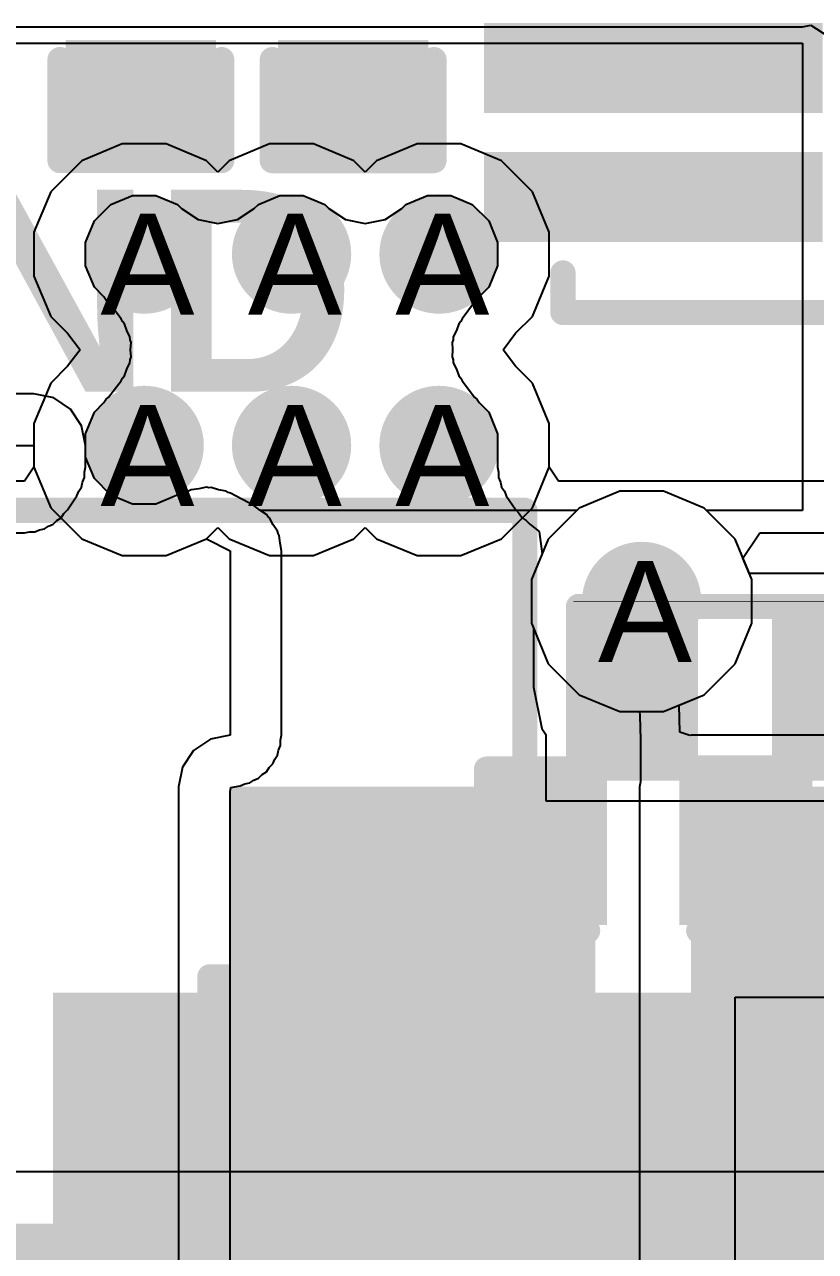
# Model space of a CAD drawing. Header units: inches. Extents: x 0 to 208, y 0 to 213.
# Drawn here: x 0.6915 to 0.8481, y 3.3735 to 3.6165 of the extents above; entities that cross this region are included whole.
import ezdxf

# ---------------------------------------------------------------- set-up
doc = ezdxf.new("R2010")
doc.units = ezdxf.units.IN
doc.header["$MEASUREMENT"] = 0
for name, color, linetype in [('Bottom Layer', 5, 'Continuous'), ('Bottom Overlay', 54, 'Continuous'), ('Bottom Paste', 16, 'Continuous'), ('Bottom Solder', 6, 'Continuous'), ('Drill Drawing', 1, 'Continuous'), ('L2_GND1', 16, 'Continuous'), ('L3_SIG1', 76, 'Continuous'), ('L4_PWR', 90, 'Continuous'), ('L5_GND2', 156, 'Continuous'), ('L6_SIG2', 130, 'Continuous'), ('L7_GND3', 216, 'Continuous'), ('Top Layer', 1, 'Continuous'), ('Top Overlay', 2, 'Continuous'), ('Top Paste', 8, 'Continuous'), ('Top Solder', 216, 'Continuous'), ('Via Holes', 16, 'Continuous')]:
    doc.layers.add(name, color=color, linetype=linetype)
doc.styles.add('Arial', font='', dxfattribs={"height": 0.2})
doc.styles.add('Arial_Bold', font='', dxfattribs={"height": 0.2})
doc.styles.get('Arial').set_extended_font_data('Arial')
doc.styles.get('Arial_Bold').set_extended_font_data('Arial', bold=True)

# ---------------------------------------------------------------- blocks, each defined once
blk = doc.blocks.new('RVT1H101M0607_16')
at = {"layer": 'Top Layer'}
blk.add_hatch(color=1, dxfattribs=at).paths.add_polyline_path([(0.04134, 0.0315), (0.17913, 0.0315), (0.17913, -0.0315), (0.04134, -0.0315)])
at = {"layer": 'Top Paste'}
blk.add_hatch(color=8, dxfattribs=at).paths.add_polyline_path([(0.04134, 0.0315), (0.17913, 0.0315), (0.17913, -0.0315), (0.04134, -0.0315)])
at = {"layer": 'Top Solder'}
blk.add_hatch(color=216, dxfattribs=at).paths.add_polyline_path([(0.03734, 0.0355), (0.18313, 0.0355), (0.18313, -0.0355), (0.03734, -0.0355)])
at = {"layer": 'Top Overlay'}
for points in [[(-0.07224, 0.131, 0.005, 0.005, 0), (0.13076, 0.131, 0.005, 0.005, 0)], [(0.13076, 0.046, 0.005, 0.005, 0), (0.13076, 0.131, 0.005, 0.005, 0)]]:
    blk.add_lwpolyline(points, format="xyseb", dxfattribs=at)
for points in [[(0.12951, 0.131, 0.0025, 0.0025, 1), (0.13201, 0.131, 0.0025, 0.0025, 1)], [(0.12951, 0.131, 0.0025, 0.0025, 1), (0.13201, 0.131, 0.0025, 0.0025, 1)], [(0.12951, 0.046, 0.0025, 0.0025, 1), (0.13201, 0.046, 0.0025, 0.0025, 1)]]:
    blk.add_lwpolyline(points, format="xyseb", close=True, dxfattribs=at)
blk = doc.blocks.new('R___0402_142')
at = {"layer": 'Top Layer'}
for points in [[(-0.0275, -0.0125), (-0.0275, 0.0125), (-0.0095, 0.0125), (-0.0095, -0.0125)], [(0.0095, -0.0125), (0.0095, 0.0125), (0.0275, 0.0125), (0.0275, -0.0125)]]:
    blk.add_hatch(color=1, dxfattribs=at).paths.add_polyline_path(points)
at = {"layer": 'Top Paste'}
for points in [[(-0.0275, -0.0125), (-0.0275, 0.0125), (-0.0095, 0.0125), (-0.0095, -0.0125)], [(0.0095, -0.0125), (0.0095, 0.0125), (0.0275, 0.0125), (0.0275, -0.0125)]]:
    blk.add_hatch(color=8, dxfattribs=at).paths.add_polyline_path(points)
at = {"layer": 'Top Solder'}
for points in [[(-0.02967, -0.01467), (-0.02967, 0.01467), (-0.00733, 0.01467), (-0.00733, -0.01467)], [(0.00733, -0.01467), (0.00733, 0.01467), (0.02967, 0.01467), (0.02967, -0.01467)]]:
    blk.add_hatch(color=216, dxfattribs=at).paths.add_polyline_path(points)
at = {"layer": 'Top Overlay'}
for points in [[(0.031, 0.016, 0.005, 0.005, 0), (-0.031, 0.016, 0.005, 0.005, 0)], [(-0.031, 0.016, 0.005, 0.005, 0), (-0.031, -0.016, 0.005, 0.005, 0)], [(0.031, 0.016, 0.005, 0.005, 0), (0.031, -0.016, 0.005, 0.005, 0)], [(0.031, -0.016, 0.005, 0.005, 0), (-0.031, -0.016, 0.005, 0.005, 0)], [(0.032, -0.017, 0.000127, 0.000127, 0), (-0.032, -0.017, 0.000127, 0.000127, 0)]]:
    blk.add_lwpolyline(points, format="xyseb", dxfattribs=at)
for points in [[(-0.03225, 0.016, 0.0025, 0.0025, 1), (-0.02975, 0.016, 0.0025, 0.0025, 1)], [(-0.03225, 0.016, 0.0025, 0.0025, 1), (-0.02975, 0.016, 0.0025, 0.0025, 1)], [(0.02975, 0.016, 0.0025, 0.0025, 1), (0.03225, 0.016, 0.0025, 0.0025, 1)], [(0.02975, 0.016, 0.0025, 0.0025, 1), (0.03225, 0.016, 0.0025, 0.0025, 1)], [(-0.03225, -0.016, 0.0025, 0.0025, 1), (-0.02975, -0.016, 0.0025, 0.0025, 1)], [(-0.03225, -0.016, 0.0025, 0.0025, 1), (-0.02975, -0.016, 0.0025, 0.0025, 1)], [(0.02975, -0.016, 0.0025, 0.0025, 1), (0.03225, -0.016, 0.0025, 0.0025, 1)], [(0.02975, -0.016, 0.0025, 0.0025, 1), (0.03225, -0.016, 0.0025, 0.0025, 1)], [(-0.03203, -0.017, 0.0000635, 0.0000635, 1), (-0.03197, -0.017, 0.0000635, 0.0000635, 1)], [(0.03197, -0.017, 0.0000635, 0.0000635, 1), (0.03203, -0.017, 0.0000635, 0.0000635, 1)]]:
    blk.add_lwpolyline(points, format="xyseb", close=True, dxfattribs=at)
blk = doc.blocks.new('17_FC2QFN__3_5_3_75__B_181')
at = {"layer": 'Bottom Layer'}
for points in [[(0.08265, 0.05635), (0.02359, 0.05635), (0.02359, 0.06619), (0.08265, 0.06619)], [(0.08265, 0.03076), (0.02359, 0.03076), (0.02359, 0.0406), (0.08265, 0.0406)]]:
    blk.add_hatch(color=5, dxfattribs=at).paths.add_polyline_path(points)
at = {"layer": 'Bottom Paste'}
for points in [[(0.08265, 0.05635), (0.02359, 0.05635), (0.02359, 0.06619), (0.08265, 0.06619)], [(0.08265, 0.03076), (0.02359, 0.03076), (0.02359, 0.0406), (0.08265, 0.0406)]]:
    blk.add_hatch(color=16, dxfattribs=at).paths.add_polyline_path(points)
at = {"layer": 'Bottom Solder'}
for points in [[(0.08665, 0.05235), (0.01959, 0.05235), (0.01959, 0.07019), (0.08665, 0.07019)], [(0.08665, 0.02676), (0.01959, 0.02676), (0.01959, 0.0446), (0.08665, 0.0446)]]:
    blk.add_hatch(color=6, dxfattribs=at).paths.add_polyline_path(points)
at = {"layer": 'Bottom Overlay'}
for points in [[(0.071, 0.08412, 0.005, 0.005, 0), (0.01699, 0.08412, 0.005, 0.005, 0)], [(0.071, 0.08412, 0.005, 0.005, 0), (0.071, 0.07629, 0.005, 0.005, 0)]]:
    blk.add_lwpolyline(points, format="xyseb", dxfattribs=at)
for points in [[(0.06975, 0.08412, 0.0025, 0.0025, 1), (0.07225, 0.08412, 0.0025, 0.0025, 1)], [(0.06975, 0.08412, 0.0025, 0.0025, 1), (0.07225, 0.08412, 0.0025, 0.0025, 1)], [(0.06975, 0.07629, 0.0025, 0.0025, 1), (0.07225, 0.07629, 0.0025, 0.0025, 1)]]:
    blk.add_lwpolyline(points, format="xyseb", close=True, dxfattribs=at)
blk = doc.blocks.new('____0402_B_231')
at = {"layer": 'Bottom Layer'}
for points in [[(-0.0095, 0.0125), (-0.0095, -0.0125), (-0.0275, -0.0125), (-0.0275, 0.0125)], [(0.0275, 0.0125), (0.0275, -0.0125), (0.0095, -0.0125), (0.0095, 0.0125)]]:
    blk.add_hatch(color=5, dxfattribs=at).paths.add_polyline_path(points)
at = {"layer": 'Bottom Paste'}
for points in [[(-0.0095, 0.0125), (-0.0095, -0.0125), (-0.0275, -0.0125), (-0.0275, 0.0125)], [(0.0275, 0.0125), (0.0275, -0.0125), (0.0095, -0.0125), (0.0095, 0.0125)]]:
    blk.add_hatch(color=16, dxfattribs=at).paths.add_polyline_path(points)
at = {"layer": 'Bottom Solder'}
for points in [[(-0.00714, 0.01486), (-0.00714, -0.01486), (-0.02986, -0.01486), (-0.02986, 0.01486)], [(0.02986, 0.01486), (0.02986, -0.01486), (0.00714, -0.01486), (0.00714, 0.01486)]]:
    blk.add_hatch(color=6, dxfattribs=at).paths.add_polyline_path(points)
at = {"layer": 'Bottom Overlay'}
for points in [[(-0.011, 0.016, 0.005, 0.005, 0), (-0.031, 0.016, 0.005, 0.005, 0)], [(-0.031, 0.016, 0.005, 0.005, 0), (-0.031, -0.016, 0.005, 0.005, 0)], [(0.031, 0.016, 0.005, 0.005, 0), (0.011, 0.016, 0.005, 0.005, 0)], [(0.031, 0.016, 0.005, 0.005, 0), (0.031, -0.016, 0.005, 0.005, 0)], [(-0.011, -0.016, 0.005, 0.005, 0), (-0.031, -0.016, 0.005, 0.005, 0)], [(0.031, -0.016, 0.005, 0.005, 0), (0.011, -0.016, 0.005, 0.005, 0)]]:
    blk.add_lwpolyline(points, format="xyseb", dxfattribs=at)
for points in [[(-0.03225, 0.016, 0.0025, 0.0025, 1), (-0.02975, 0.016, 0.0025, 0.0025, 1)], [(-0.03225, 0.016, 0.0025, 0.0025, 1), (-0.02975, 0.016, 0.0025, 0.0025, 1)], [(-0.01225, 0.016, 0.0025, 0.0025, 1), (-0.00975, 0.016, 0.0025, 0.0025, 1)], [(0.00975, 0.016, 0.0025, 0.0025, 1), (0.01225, 0.016, 0.0025, 0.0025, 1)], [(0.02975, 0.016, 0.0025, 0.0025, 1), (0.03225, 0.016, 0.0025, 0.0025, 1)], [(0.02975, 0.016, 0.0025, 0.0025, 1), (0.03225, 0.016, 0.0025, 0.0025, 1)], [(-0.03225, -0.016, 0.0025, 0.0025, 1), (-0.02975, -0.016, 0.0025, 0.0025, 1)], [(-0.03225, -0.016, 0.0025, 0.0025, 1), (-0.02975, -0.016, 0.0025, 0.0025, 1)], [(-0.01225, -0.016, 0.0025, 0.0025, 1), (-0.00975, -0.016, 0.0025, 0.0025, 1)], [(0.00975, -0.016, 0.0025, 0.0025, 1), (0.01225, -0.016, 0.0025, 0.0025, 1)], [(0.02975, -0.016, 0.0025, 0.0025, 1), (0.03225, -0.016, 0.0025, 0.0025, 1)], [(0.02975, -0.016, 0.0025, 0.0025, 1), (0.03225, -0.016, 0.0025, 0.0025, 1)]]:
    blk.add_lwpolyline(points, format="xyseb", close=True, dxfattribs=at)
blk = doc.blocks.new('C___1206_B_232')
at = {"layer": 'Bottom Layer'}
for points in [[(-0.08, 0.035), (-0.02, 0.035), (-0.02, -0.035), (-0.08, -0.035)], [(0.02, 0.035), (0.08, 0.035), (0.08, -0.035), (0.02, -0.035)]]:
    blk.add_hatch(color=5, dxfattribs=at).paths.add_polyline_path(points)
at = {"layer": 'Bottom Paste'}
for points in [[(-0.08, 0.035), (-0.02, 0.035), (-0.02, -0.035), (-0.08, -0.035)], [(0.02, 0.035), (0.08, 0.035), (0.08, -0.035), (0.02, -0.035)]]:
    blk.add_hatch(color=16, dxfattribs=at).paths.add_polyline_path(points)
at = {"layer": 'Bottom Solder'}
for points in [[(-0.084, 0.039), (-0.016, 0.039), (-0.016, -0.039), (-0.084, -0.039)], [(0.016, 0.039), (0.084, 0.039), (0.084, -0.039), (0.016, -0.039)]]:
    blk.add_hatch(color=6, dxfattribs=at).paths.add_polyline_path(points)
at = {"layer": 'Bottom Overlay'}
for points in [[(-0.084, 0.039, 0.005, 0.005, 0), (-0.024, 0.039, 0.005, 0.005, 0)], [(-0.084, -0.039, 0.005, 0.005, 0), (-0.084, 0.039, 0.005, 0.005, 0)], [(0.024, 0.039, 0.005, 0.005, 0), (0.084, 0.039, 0.005, 0.005, 0)]]:
    blk.add_lwpolyline(points, format="xyseb", dxfattribs=at)
for points in [[(-0.08525, 0.039, 0.0025, 0.0025, 1), (-0.08275, 0.039, 0.0025, 0.0025, 1)], [(-0.08525, 0.039, 0.0025, 0.0025, 1), (-0.08275, 0.039, 0.0025, 0.0025, 1)], [(-0.02525, 0.039, 0.0025, 0.0025, 1), (-0.02275, 0.039, 0.0025, 0.0025, 1)], [(0.02275, 0.039, 0.0025, 0.0025, 1), (0.02525, 0.039, 0.0025, 0.0025, 1)]]:
    blk.add_lwpolyline(points, format="xyseb", close=True, dxfattribs=at)
blk = doc.blocks.new('____0402_B_234')
at = {"layer": 'Bottom Layer'}
for points in [[(-0.0095, 0.0125), (-0.0095, -0.0125), (-0.0275, -0.0125), (-0.0275, 0.0125)], [(0.0275, 0.0125), (0.0275, -0.0125), (0.0095, -0.0125), (0.0095, 0.0125)]]:
    blk.add_hatch(color=5, dxfattribs=at).paths.add_polyline_path(points)
at = {"layer": 'Bottom Paste'}
for points in [[(-0.0095, 0.0125), (-0.0095, -0.0125), (-0.0275, -0.0125), (-0.0275, 0.0125)], [(0.0275, 0.0125), (0.0275, -0.0125), (0.0095, -0.0125), (0.0095, 0.0125)]]:
    blk.add_hatch(color=16, dxfattribs=at).paths.add_polyline_path(points)
at = {"layer": 'Bottom Solder'}
for points in [[(-0.00714, 0.01486), (-0.00714, -0.01486), (-0.02986, -0.01486), (-0.02986, 0.01486)], [(0.02986, 0.01486), (0.02986, -0.01486), (0.00714, -0.01486), (0.00714, 0.01486)]]:
    blk.add_hatch(color=6, dxfattribs=at).paths.add_polyline_path(points)
at = {"layer": 'Bottom Overlay'}
for points in [[(-0.031, 0.016, 0.005, 0.005, 0), (-0.031, -0.016, 0.005, 0.005, 0)], [(-0.031, 0.016, 0.005, 0.005, 0), (-0.011, 0.016, 0.005, 0.005, 0)], [(0.011, 0.016, 0.005, 0.005, 0), (0.031, 0.016, 0.005, 0.005, 0)], [(0.031, 0.016, 0.005, 0.005, 0), (0.031, -0.016, 0.005, 0.005, 0)], [(-0.031, -0.016, 0.005, 0.005, 0), (-0.011, -0.016, 0.005, 0.005, 0)], [(0.011, -0.016, 0.005, 0.005, 0), (0.031, -0.016, 0.005, 0.005, 0)]]:
    blk.add_lwpolyline(points, format="xyseb", dxfattribs=at)
for points in [[(-0.03225, 0.016, 0.0025, 0.0025, 1), (-0.02975, 0.016, 0.0025, 0.0025, 1)], [(-0.03225, 0.016, 0.0025, 0.0025, 1), (-0.02975, 0.016, 0.0025, 0.0025, 1)], [(-0.01225, 0.016, 0.0025, 0.0025, 1), (-0.00975, 0.016, 0.0025, 0.0025, 1)], [(0.00975, 0.016, 0.0025, 0.0025, 1), (0.01225, 0.016, 0.0025, 0.0025, 1)], [(0.02975, 0.016, 0.0025, 0.0025, 1), (0.03225, 0.016, 0.0025, 0.0025, 1)], [(0.02975, 0.016, 0.0025, 0.0025, 1), (0.03225, 0.016, 0.0025, 0.0025, 1)], [(-0.03225, -0.016, 0.0025, 0.0025, 1), (-0.02975, -0.016, 0.0025, 0.0025, 1)], [(-0.03225, -0.016, 0.0025, 0.0025, 1), (-0.02975, -0.016, 0.0025, 0.0025, 1)], [(-0.01225, -0.016, 0.0025, 0.0025, 1), (-0.00975, -0.016, 0.0025, 0.0025, 1)], [(0.00975, -0.016, 0.0025, 0.0025, 1), (0.01225, -0.016, 0.0025, 0.0025, 1)], [(0.02975, -0.016, 0.0025, 0.0025, 1), (0.03225, -0.016, 0.0025, 0.0025, 1)], [(0.02975, -0.016, 0.0025, 0.0025, 1), (0.03225, -0.016, 0.0025, 0.0025, 1)]]:
    blk.add_lwpolyline(points, format="xyseb", close=True, dxfattribs=at)
blk = doc.blocks.new('____0402_B_235')
at = {"layer": 'Bottom Layer'}
for points in [[(-0.0095, 0.0125), (-0.0095, -0.0125), (-0.0275, -0.0125), (-0.0275, 0.0125)], [(0.0275, 0.0125), (0.0275, -0.0125), (0.0095, -0.0125), (0.0095, 0.0125)]]:
    blk.add_hatch(color=5, dxfattribs=at).paths.add_polyline_path(points)
at = {"layer": 'Bottom Paste'}
for points in [[(-0.0095, 0.0125), (-0.0095, -0.0125), (-0.0275, -0.0125), (-0.0275, 0.0125)], [(0.0275, 0.0125), (0.0275, -0.0125), (0.0095, -0.0125), (0.0095, 0.0125)]]:
    blk.add_hatch(color=16, dxfattribs=at).paths.add_polyline_path(points)
at = {"layer": 'Bottom Solder'}
for points in [[(-0.00714, 0.01486), (-0.00714, -0.01486), (-0.02986, -0.01486), (-0.02986, 0.01486)], [(0.02986, 0.01486), (0.02986, -0.01486), (0.00714, -0.01486), (0.00714, 0.01486)]]:
    blk.add_hatch(color=6, dxfattribs=at).paths.add_polyline_path(points)
at = {"layer": 'Bottom Overlay'}
for points in [[(-0.031, 0.016, 0.005, 0.005, 0), (-0.031, -0.016, 0.005, 0.005, 0)], [(-0.031, 0.016, 0.005, 0.005, 0), (-0.011, 0.016, 0.005, 0.005, 0)], [(0.011, 0.016, 0.005, 0.005, 0), (0.031, 0.016, 0.005, 0.005, 0)], [(0.031, 0.016, 0.005, 0.005, 0), (0.031, -0.016, 0.005, 0.005, 0)], [(-0.031, -0.016, 0.005, 0.005, 0), (-0.011, -0.016, 0.005, 0.005, 0)], [(0.011, -0.016, 0.005, 0.005, 0), (0.031, -0.016, 0.005, 0.005, 0)]]:
    blk.add_lwpolyline(points, format="xyseb", dxfattribs=at)
for points in [[(-0.03225, 0.016, 0.0025, 0.0025, 1), (-0.02975, 0.016, 0.0025, 0.0025, 1)], [(-0.03225, 0.016, 0.0025, 0.0025, 1), (-0.02975, 0.016, 0.0025, 0.0025, 1)], [(-0.01225, 0.016, 0.0025, 0.0025, 1), (-0.00975, 0.016, 0.0025, 0.0025, 1)], [(0.00975, 0.016, 0.0025, 0.0025, 1), (0.01225, 0.016, 0.0025, 0.0025, 1)], [(0.02975, 0.016, 0.0025, 0.0025, 1), (0.03225, 0.016, 0.0025, 0.0025, 1)], [(0.02975, 0.016, 0.0025, 0.0025, 1), (0.03225, 0.016, 0.0025, 0.0025, 1)], [(-0.03225, -0.016, 0.0025, 0.0025, 1), (-0.02975, -0.016, 0.0025, 0.0025, 1)], [(-0.03225, -0.016, 0.0025, 0.0025, 1), (-0.02975, -0.016, 0.0025, 0.0025, 1)], [(-0.01225, -0.016, 0.0025, 0.0025, 1), (-0.00975, -0.016, 0.0025, 0.0025, 1)], [(0.00975, -0.016, 0.0025, 0.0025, 1), (0.01225, -0.016, 0.0025, 0.0025, 1)], [(0.02975, -0.016, 0.0025, 0.0025, 1), (0.03225, -0.016, 0.0025, 0.0025, 1)], [(0.02975, -0.016, 0.0025, 0.0025, 1), (0.03225, -0.016, 0.0025, 0.0025, 1)]]:
    blk.add_lwpolyline(points, format="xyseb", close=True, dxfattribs=at)

msp = doc.modelspace()

# ---------------------------------------------------------------- hatches: boundary and pattern name
at = {"layer": 'Bottom Layer'}
h = msp.add_hatch(color=5, dxfattribs=at)
edge = h.paths.add_edge_path()
edge.add_arc((0.71521, 3.571), 0.01181, 0, 360)
h = msp.add_hatch(color=5, dxfattribs=at)
edge = h.paths.add_edge_path()
edge.add_arc((0.74439, 3.571), 0.01181, 0, 360)
h = msp.add_hatch(color=5, dxfattribs=at)
edge = h.paths.add_edge_path()
edge.add_arc((0.77358, 3.571), 0.01181, 0, 360)
h = msp.add_hatch(color=5, dxfattribs=at)
edge = h.paths.add_edge_path()
edge.add_arc((0.71521, 3.53311), 0.01181, 0, 360)
h = msp.add_hatch(color=5, dxfattribs=at)
edge = h.paths.add_edge_path()
edge.add_arc((0.74439, 3.53311), 0.01181, 0, 360)
h = msp.add_hatch(color=5, dxfattribs=at)
edge = h.paths.add_edge_path()
edge.add_arc((0.77358, 3.53311), 0.01181, 0, 360)
h = msp.add_hatch(color=5, dxfattribs=at)
edge = h.paths.add_edge_path()
edge.add_arc((0.81371, 3.50221), 0.01181, 0, 360)
for points in [[(0.8045, 3.4655), (0.73221, 3.4655), (0.73221, 3.229), (0.8045, 3.229)], [(0.8235, 3.26563), (0.86221, 3.26563), (0.86221, 3.4655), (0.8235, 3.4655)]]:
    msp.add_hatch(color=5, dxfattribs=at).paths.add_polyline_path(points)
at = {"layer": 'L2_GND1'}
h = msp.add_hatch(color=16, dxfattribs=at)
edge = h.paths.add_edge_path()
edge.add_arc((0.71521, 3.571), 0.01181, 0, 360)
h = msp.add_hatch(color=16, dxfattribs=at)
edge = h.paths.add_edge_path()
edge.add_arc((0.74439, 3.571), 0.01181, 0, 360)
h = msp.add_hatch(color=16, dxfattribs=at)
edge = h.paths.add_edge_path()
edge.add_arc((0.77358, 3.571), 0.01181, 0, 360)
h = msp.add_hatch(color=16, dxfattribs=at)
edge = h.paths.add_edge_path()
edge.add_arc((0.71521, 3.53311), 0.01181, 0, 360)
h = msp.add_hatch(color=16, dxfattribs=at)
edge = h.paths.add_edge_path()
edge.add_arc((0.74439, 3.53311), 0.01181, 0, 360)
h = msp.add_hatch(color=16, dxfattribs=at)
edge = h.paths.add_edge_path()
edge.add_arc((0.77358, 3.53311), 0.01181, 0, 360)
h = msp.add_hatch(color=16, dxfattribs=at)
edge = h.paths.add_edge_path()
edge.add_arc((0.81371, 3.50221), 0.01181, 0, 360)
at = {"layer": 'L3_SIG1'}
h = msp.add_hatch(color=76, dxfattribs=at)
edge = h.paths.add_edge_path()
edge.add_arc((0.71521, 3.571), 0.01181, 0, 360)
h = msp.add_hatch(color=76, dxfattribs=at)
edge = h.paths.add_edge_path()
edge.add_arc((0.74439, 3.571), 0.01181, 0, 360)
h = msp.add_hatch(color=76, dxfattribs=at)
edge = h.paths.add_edge_path()
edge.add_arc((0.77358, 3.571), 0.01181, 0, 360)
h = msp.add_hatch(color=76, dxfattribs=at)
edge = h.paths.add_edge_path()
edge.add_arc((0.71521, 3.53311), 0.01181, 0, 360)
h = msp.add_hatch(color=76, dxfattribs=at)
edge = h.paths.add_edge_path()
edge.add_arc((0.74439, 3.53311), 0.01181, 0, 360)
h = msp.add_hatch(color=76, dxfattribs=at)
edge = h.paths.add_edge_path()
edge.add_arc((0.77358, 3.53311), 0.01181, 0, 360)
h = msp.add_hatch(color=76, dxfattribs=at)
edge = h.paths.add_edge_path()
edge.add_arc((0.81371, 3.50221), 0.01181, 0, 360)
at = {"layer": 'L4_PWR'}
h = msp.add_hatch(color=90, dxfattribs=at)
edge = h.paths.add_edge_path()
edge.add_arc((0.71521, 3.571), 0.01181, 0, 360)
h = msp.add_hatch(color=90, dxfattribs=at)
edge = h.paths.add_edge_path()
edge.add_arc((0.74439, 3.571), 0.01181, 0, 360)
h = msp.add_hatch(color=90, dxfattribs=at)
edge = h.paths.add_edge_path()
edge.add_arc((0.77358, 3.571), 0.01181, 0, 360)
h = msp.add_hatch(color=90, dxfattribs=at)
edge = h.paths.add_edge_path()
edge.add_arc((0.71521, 3.53311), 0.01181, 0, 360)
h = msp.add_hatch(color=90, dxfattribs=at)
edge = h.paths.add_edge_path()
edge.add_arc((0.74439, 3.53311), 0.01181, 0, 360)
h = msp.add_hatch(color=90, dxfattribs=at)
edge = h.paths.add_edge_path()
edge.add_arc((0.77358, 3.53311), 0.01181, 0, 360)
h = msp.add_hatch(color=90, dxfattribs=at)
edge = h.paths.add_edge_path()
edge.add_arc((0.81371, 3.50221), 0.01181, 0, 360)
at = {"layer": 'L5_GND2'}
h = msp.add_hatch(color=156, dxfattribs=at)
edge = h.paths.add_edge_path()
edge.add_arc((0.71521, 3.571), 0.01181, 0, 360)
h = msp.add_hatch(color=156, dxfattribs=at)
edge = h.paths.add_edge_path()
edge.add_arc((0.74439, 3.571), 0.01181, 0, 360)
h = msp.add_hatch(color=156, dxfattribs=at)
edge = h.paths.add_edge_path()
edge.add_arc((0.77358, 3.571), 0.01181, 0, 360)
h = msp.add_hatch(color=156, dxfattribs=at)
edge = h.paths.add_edge_path()
edge.add_arc((0.71521, 3.53311), 0.01181, 0, 360)
h = msp.add_hatch(color=156, dxfattribs=at)
edge = h.paths.add_edge_path()
edge.add_arc((0.74439, 3.53311), 0.01181, 0, 360)
h = msp.add_hatch(color=156, dxfattribs=at)
edge = h.paths.add_edge_path()
edge.add_arc((0.77358, 3.53311), 0.01181, 0, 360)
h = msp.add_hatch(color=156, dxfattribs=at)
edge = h.paths.add_edge_path()
edge.add_arc((0.81371, 3.50221), 0.01181, 0, 360)
at = {"layer": 'L6_SIG2'}
h = msp.add_hatch(color=130, dxfattribs=at)
edge = h.paths.add_edge_path()
edge.add_arc((0.71521, 3.571), 0.01181, 0, 360)
h = msp.add_hatch(color=130, dxfattribs=at)
edge = h.paths.add_edge_path()
edge.add_arc((0.74439, 3.571), 0.01181, 0, 360)
h = msp.add_hatch(color=130, dxfattribs=at)
edge = h.paths.add_edge_path()
edge.add_arc((0.77358, 3.571), 0.01181, 0, 360)
h = msp.add_hatch(color=130, dxfattribs=at)
edge = h.paths.add_edge_path()
edge.add_arc((0.71521, 3.53311), 0.01181, 0, 360)
h = msp.add_hatch(color=130, dxfattribs=at)
edge = h.paths.add_edge_path()
edge.add_arc((0.74439, 3.53311), 0.01181, 0, 360)
h = msp.add_hatch(color=130, dxfattribs=at)
edge = h.paths.add_edge_path()
edge.add_arc((0.77358, 3.53311), 0.01181, 0, 360)
h = msp.add_hatch(color=130, dxfattribs=at)
edge = h.paths.add_edge_path()
edge.add_arc((0.81371, 3.50221), 0.01181, 0, 360)
at = {"layer": 'L7_GND3'}
h = msp.add_hatch(color=216, dxfattribs=at)
edge = h.paths.add_edge_path()
edge.add_arc((0.71521, 3.571), 0.01181, 0, 360)
h = msp.add_hatch(color=216, dxfattribs=at)
edge = h.paths.add_edge_path()
edge.add_arc((0.74439, 3.571), 0.01181, 0, 360)
h = msp.add_hatch(color=216, dxfattribs=at)
edge = h.paths.add_edge_path()
edge.add_arc((0.77358, 3.571), 0.01181, 0, 360)
h = msp.add_hatch(color=216, dxfattribs=at)
edge = h.paths.add_edge_path()
edge.add_arc((0.71521, 3.53311), 0.01181, 0, 360)
h = msp.add_hatch(color=216, dxfattribs=at)
edge = h.paths.add_edge_path()
edge.add_arc((0.74439, 3.53311), 0.01181, 0, 360)
h = msp.add_hatch(color=216, dxfattribs=at)
edge = h.paths.add_edge_path()
edge.add_arc((0.77358, 3.53311), 0.01181, 0, 360)
h = msp.add_hatch(color=216, dxfattribs=at)
edge = h.paths.add_edge_path()
edge.add_arc((0.81371, 3.50221), 0.01181, 0, 360)
at = {"layer": 'Top Layer'}
h = msp.add_hatch(color=1, dxfattribs=at)
edge = h.paths.add_edge_path()
edge.add_arc((0.71521, 3.571), 0.01181, 0, 360)
h = msp.add_hatch(color=1, dxfattribs=at)
edge = h.paths.add_edge_path()
edge.add_arc((0.74439, 3.571), 0.01181, 0, 360)
h = msp.add_hatch(color=1, dxfattribs=at)
edge = h.paths.add_edge_path()
edge.add_arc((0.77358, 3.571), 0.01181, 0, 360)
h = msp.add_hatch(color=1, dxfattribs=at)
edge = h.paths.add_edge_path()
edge.add_arc((0.71521, 3.53311), 0.01181, 0, 360)
h = msp.add_hatch(color=1, dxfattribs=at)
edge = h.paths.add_edge_path()
edge.add_arc((0.74439, 3.53311), 0.01181, 0, 360)
h = msp.add_hatch(color=1, dxfattribs=at)
edge = h.paths.add_edge_path()
edge.add_arc((0.77358, 3.53311), 0.01181, 0, 360)
h = msp.add_hatch(color=1, dxfattribs=at)
edge = h.paths.add_edge_path()
edge.add_arc((0.81371, 3.50221), 0.01181, 0, 360)
msp.add_hatch(color=1, dxfattribs=at).paths.add_polyline_path([(0.84171, 3.47372), (0.911, 3.47372), (0.911, 3.49571), (0.84171, 3.49571)])
at = {"layer": 'Via Holes'}
h = msp.add_hatch(color=7, dxfattribs=at)
edge = h.paths.add_edge_path()
edge.add_arc((0.71521, 3.571), 0.00591, 0, 360)
h = msp.add_hatch(color=7, dxfattribs=at)
edge = h.paths.add_edge_path()
edge.add_arc((0.74439, 3.571), 0.00591, 0, 360)
h = msp.add_hatch(color=7, dxfattribs=at)
edge = h.paths.add_edge_path()
edge.add_arc((0.77358, 3.571), 0.00591, 0, 360)
h = msp.add_hatch(color=7, dxfattribs=at)
edge = h.paths.add_edge_path()
edge.add_arc((0.71521, 3.53311), 0.00591, 0, 360)
h = msp.add_hatch(color=7, dxfattribs=at)
edge = h.paths.add_edge_path()
edge.add_arc((0.74439, 3.53311), 0.00591, 0, 360)
h = msp.add_hatch(color=7, dxfattribs=at)
edge = h.paths.add_edge_path()
edge.add_arc((0.77358, 3.53311), 0.00591, 0, 360)
h = msp.add_hatch(color=7, dxfattribs=at)
edge = h.paths.add_edge_path()
edge.add_arc((0.81371, 3.50221), 0.00591, 0, 360)

# ---------------------------------------------------------------- linework, layer by layer
at = {"layer": 'Bottom Layer'}
for p, q in [((0.625, 3.616), (0.84553, 3.616)), ((0.84553, 3.616), (0.84723, 3.61634)), ((0.84723, 3.61634), (0.85168, 3.61345)), ((0.625, 3.6128), (0.84553, 3.6128)), ((0.84553, 3.6128), (0.84553, 3.52025)), ((0.69339, 3.54331), (0.58514, 3.54331)), ((0.69339, 3.54331), (0.625, 3.54331)), ((0.6973, 3.54253), (0.69339, 3.54331)), ((0.6973, 3.54253), (0.69339, 3.54331)), ((0.7006, 3.54032), (0.6973, 3.54253)), ((0.7006, 3.54032), (0.6973, 3.54253)), ((0.70281, 3.53701), (0.7006, 3.54032)), ((0.70281, 3.53701), (0.7006, 3.54032)), ((0.70359, 3.53311), (0.70281, 3.53701)), ((0.70359, 3.53311), (0.70281, 3.53701)), ((0.43764, 3.53311), (0.69339, 3.53311)), ((0.69339, 3.53311), (0.69339, 3.52877)), ((0.70359, 3.5308), (0.70359, 3.53311)), ((0.70359, 3.5308), (0.70359, 3.53311)), ((0.70536, 3.52653), (0.70359, 3.5308)), ((0.70536, 3.52653), (0.70359, 3.5308)), ((0.69339, 3.52877), (0.69672, 3.52076)), ((0.70863, 3.52326), (0.70536, 3.52653)), ((0.70863, 3.52326), (0.70536, 3.52653)), ((0.72366, 3.52404), (0.71752, 3.5215)), ((0.72366, 3.52404), (0.71752, 3.5215)), ((0.7241, 3.52413), (0.72366, 3.52404)), ((0.7241, 3.52413), (0.72366, 3.52404)), ((0.7245, 3.52434), (0.7241, 3.52413)), ((0.7245, 3.52434), (0.7241, 3.52413)), ((0.72604, 3.52451), (0.7245, 3.52434)), ((0.72604, 3.52451), (0.7245, 3.52434)), ((0.72756, 3.52482), (0.72604, 3.52451)), ((0.72756, 3.52482), (0.72604, 3.52451)), ((0.728, 3.52473), (0.72756, 3.52482)), ((0.728, 3.52473), (0.72756, 3.52482)), ((0.72845, 3.52478), (0.728, 3.52473)), ((0.72845, 3.52478), (0.728, 3.52473)), ((0.72994, 3.52434), (0.72845, 3.52478)), ((0.72994, 3.52434), (0.72845, 3.52478)), ((0.73146, 3.52404), (0.72994, 3.52434)), ((0.73146, 3.52404), (0.72994, 3.52434)), ((0.73184, 3.52379), (0.73146, 3.52404)), ((0.73184, 3.52379), (0.73146, 3.52404)), ((0.73227, 3.52366), (0.73184, 3.52379)), ((0.73227, 3.52366), (0.73184, 3.52379)), ((0.73692, 3.52124), (0.73227, 3.52366)), ((0.73692, 3.52124), (0.73227, 3.52366)), ((0.80937, 3.52403), (0.80135, 3.5207)), ((0.80937, 3.52403), (0.80135, 3.5207)), ((0.81805, 3.52403), (0.80937, 3.52403)), ((0.81805, 3.52403), (0.80937, 3.52403)), ((0.82606, 3.5207), (0.81805, 3.52403)), ((0.82606, 3.5207), (0.81805, 3.52403)), ((0.7129, 3.5215), (0.70863, 3.52326)), ((0.7129, 3.5215), (0.70863, 3.52326)), ((0.71752, 3.5215), (0.7129, 3.5215)), ((0.71752, 3.5215), (0.7129, 3.5215)), ((0.73813, 3.52027), (0.73692, 3.52124)), ((0.73813, 3.52027), (0.73692, 3.52124)), ((0.69672, 3.52076), (0.70285, 3.51462)), ((0.73942, 3.51941), (0.73813, 3.52027)), ((0.73816, 3.52025), (0.73813, 3.52027)), ((0.8009, 3.52025), (0.73816, 3.52025)), ((0.73967, 3.51903), (0.73942, 3.51941)), ((0.74002, 3.51875), (0.73967, 3.51903)), ((0.74077, 3.51739), (0.74002, 3.51875)), ((0.80135, 3.5207), (0.79522, 3.51457)), ((0.80135, 3.5207), (0.8009, 3.52025)), ((0.8322, 3.51457), (0.82606, 3.5207)), ((0.82652, 3.52025), (0.82606, 3.5207)), ((0.84553, 3.52025), (0.82652, 3.52025)), ((0.74163, 3.5161), (0.74077, 3.51739)), ((0.70285, 3.51462), (0.71087, 3.5113)), ((0.71954, 3.5113), (0.72756, 3.51462)), ((0.72756, 3.51462), (0.73221, 3.5122)), ((0.74172, 3.51566), (0.74163, 3.5161)), ((0.74193, 3.51526), (0.74172, 3.51566)), ((0.7421, 3.51372), (0.74193, 3.51526)), ((0.79522, 3.51457), (0.7919, 3.50655)), ((0.83552, 3.50655), (0.8322, 3.51457)), ((0.73221, 3.5122), (0.73221, 3.47569)), ((0.74241, 3.5122), (0.7421, 3.51372)), ((0.74241, 3.47569), (0.74241, 3.5122)), ((0.71087, 3.5113), (0.71954, 3.5113)), ((0.7919, 3.50655), (0.7919, 3.49788)), ((0.83552, 3.49788), (0.83552, 3.50655)), ((0.7919, 3.49788), (0.79522, 3.48986)), ((0.8322, 3.48986), (0.83552, 3.49788)), ((0.79522, 3.48986), (0.80135, 3.48372)), ((0.82606, 3.48372), (0.8322, 3.48986)), ((0.80135, 3.48372), (0.80937, 3.4804)), ((0.82114, 3.48168), (0.82606, 3.48372)), ((0.80937, 3.4804), (0.81314, 3.4804)), ((0.81314, 3.4804), (0.81327, 3.4804)), ((0.81327, 3.4804), (0.81331, 3.47961)), ((0.82128, 3.47633), (0.82114, 3.48168)), ((0.81331, 3.47961), (0.8135, 3.4748)), ((0.72831, 3.47492), (0.725, 3.47271)), ((0.73221, 3.47569), (0.72831, 3.47492)), ((0.74221, 3.47471), (0.74241, 3.47569)), ((0.82324, 3.47564), (0.82128, 3.47633)), ((0.8235, 3.47569), (0.82324, 3.47564)), ((0.86221, 3.47569), (0.8235, 3.47569)), ((0.725, 3.47271), (0.72279, 3.4694)), ((0.74163, 3.47179), (0.74183, 3.47278)), ((0.74183, 3.47278), (0.74221, 3.4737)), ((0.74221, 3.4737), (0.74221, 3.47471)), ((0.8135, 3.4748), (0.8135, 3.4748)), ((0.8135, 3.4748), (0.8135, 3.4748)), ((0.8135, 3.4748), (0.8135, 3.46648)), ((0.73998, 3.46932), (0.74069, 3.47003)), ((0.74069, 3.47003), (0.74107, 3.47096)), ((0.74107, 3.47096), (0.74163, 3.47179)), ((0.72279, 3.4694), (0.72201, 3.4655)), ((0.73787, 3.46722), (0.73858, 3.46793)), ((0.73858, 3.46793), (0.73942, 3.46848)), ((0.73942, 3.46848), (0.73998, 3.46932)), ((0.72201, 3.4655), (0.72201, 3.229)), ((0.73221, 3.46449), (0.73238, 3.46533)), ((0.73238, 3.46533), (0.7342, 3.46569)), ((0.7342, 3.46569), (0.73513, 3.46608)), ((0.73513, 3.46608), (0.73611, 3.46627)), ((0.73611, 3.46627), (0.73695, 3.46683)), ((0.73695, 3.46683), (0.73787, 3.46722)), ((0.8135, 3.46648), (0.8133, 3.4655)), ((0.8133, 3.4655), (0.8133, 3.26563)), ((0.73221, 3.23), (0.73221, 3.46449)), ((0.83221, 3.26563), (0.83221, 3.42386)), ((0.83221, 3.42386), (0.912, 3.42386))]:
    msp.add_line(p, q, dxfattribs=at)
at = {"layer": 'L2_GND1'}
for p, q in [((0.71087, 3.59281), (0.70285, 3.58949)), ((0.71954, 3.59281), (0.71087, 3.59281)), ((0.72756, 3.58949), (0.71954, 3.59281)), ((0.74005, 3.59281), (0.73204, 3.58949)), ((0.74873, 3.59281), (0.74005, 3.59281)), ((0.75675, 3.58949), (0.74873, 3.59281)), ((0.76924, 3.59281), (0.76122, 3.58949)), ((0.77792, 3.59281), (0.76924, 3.59281)), ((0.78593, 3.58949), (0.77792, 3.59281)), ((0.70285, 3.58949), (0.69672, 3.58336)), ((0.7298, 3.58725), (0.72756, 3.58949)), ((0.73204, 3.58949), (0.7298, 3.58725)), ((0.75899, 3.58725), (0.75675, 3.58949)), ((0.76122, 3.58949), (0.75899, 3.58725)), ((0.79207, 3.58336), (0.78593, 3.58949)), ((0.69672, 3.58336), (0.69339, 3.57534)), ((0.70863, 3.58085), (0.7129, 3.58262)), ((0.7129, 3.58262), (0.71752, 3.58262)), ((0.71752, 3.58262), (0.72179, 3.58085)), ((0.73781, 3.58085), (0.74208, 3.58262)), ((0.74208, 3.58262), (0.7467, 3.58262)), ((0.7467, 3.58262), (0.75097, 3.58085)), ((0.767, 3.58085), (0.77127, 3.58262)), ((0.77127, 3.58262), (0.77589, 3.58262)), ((0.77589, 3.58262), (0.78016, 3.58085)), ((0.79539, 3.57534), (0.79207, 3.58336)), ((0.70536, 3.57758), (0.70863, 3.58085)), ((0.72179, 3.58085), (0.72259, 3.58004)), ((0.72259, 3.58004), (0.7259, 3.57783)), ((0.7337, 3.57783), (0.73701, 3.58004)), ((0.73701, 3.58004), (0.73781, 3.58085)), ((0.75097, 3.58085), (0.75178, 3.58004)), ((0.75178, 3.58004), (0.75508, 3.57783)), ((0.76289, 3.57783), (0.7662, 3.58004)), ((0.7662, 3.58004), (0.767, 3.58085)), ((0.78016, 3.58085), (0.78343, 3.57758)), ((0.70359, 3.57331), (0.70536, 3.57758)), ((0.7259, 3.57783), (0.7298, 3.57706)), ((0.7298, 3.57706), (0.7337, 3.57783)), ((0.75508, 3.57783), (0.75899, 3.57706)), ((0.75899, 3.57706), (0.76289, 3.57783)), ((0.78343, 3.57758), (0.78519, 3.57331)), ((0.69339, 3.57534), (0.69339, 3.56666)), ((0.79539, 3.56666), (0.79539, 3.57534)), ((0.70359, 3.56869), (0.70359, 3.57331)), ((0.78519, 3.57331), (0.78519, 3.56869)), ((0.70536, 3.56442), (0.70359, 3.56869)), ((0.78519, 3.56869), (0.78343, 3.56442)), ((0.69339, 3.56666), (0.69672, 3.55865)), ((0.79207, 3.55865), (0.79539, 3.56666)), ((0.70725, 3.56253), (0.70536, 3.56442)), ((0.70764, 3.56194), (0.70725, 3.56253)), ((0.78154, 3.56253), (0.78114, 3.56194)), ((0.78343, 3.56442), (0.78154, 3.56253)), ((0.70817, 3.56147), (0.70764, 3.56194)), ((0.71064, 3.5582), (0.70817, 3.56147)), ((0.78061, 3.56147), (0.77814, 3.5582)), ((0.78114, 3.56194), (0.78061, 3.56147)), ((0.69672, 3.55865), (0.70004, 3.55532)), ((0.7109, 3.55766), (0.71064, 3.5582)), ((0.7113, 3.55722), (0.7109, 3.55766)), ((0.77788, 3.55766), (0.77749, 3.55722)), ((0.77814, 3.5582), (0.77788, 3.55766)), ((0.78875, 3.55532), (0.79207, 3.55865)), ((0.70004, 3.55532), (0.70251, 3.55206)), ((0.71176, 3.55589), (0.7113, 3.55722)), ((0.71237, 3.55462), (0.71176, 3.55589)), ((0.77702, 3.55589), (0.77641, 3.55462)), ((0.77749, 3.55722), (0.77702, 3.55589)), ((0.78628, 3.55206), (0.78875, 3.55532)), ((0.71241, 3.55402), (0.71237, 3.55462)), ((0.71261, 3.55346), (0.71241, 3.55402)), ((0.71252, 3.55206), (0.71261, 3.55346)), ((0.77638, 3.55402), (0.77618, 3.55346)), ((0.77618, 3.55346), (0.77626, 3.55206)), ((0.77641, 3.55462), (0.77638, 3.55402)), ((0.70251, 3.55206), (0.70004, 3.54879)), ((0.71241, 3.55009), (0.71261, 3.55065)), ((0.71261, 3.55065), (0.71252, 3.55206)), ((0.77626, 3.55206), (0.77618, 3.55065)), ((0.77618, 3.55065), (0.77638, 3.55009)), ((0.78875, 3.54879), (0.78628, 3.55206)), ((0.70004, 3.54879), (0.69672, 3.54547)), ((0.7113, 3.54689), (0.71176, 3.54822)), ((0.71176, 3.54822), (0.71237, 3.54949)), ((0.71237, 3.54949), (0.71241, 3.55009)), ((0.77638, 3.55009), (0.77641, 3.54949)), ((0.77641, 3.54949), (0.77702, 3.54822)), ((0.77702, 3.54822), (0.77749, 3.54689)), ((0.79207, 3.54547), (0.78875, 3.54879)), ((0.69672, 3.54547), (0.69339, 3.53745)), ((0.70817, 3.54264), (0.71064, 3.54591)), ((0.71064, 3.54591), (0.7109, 3.54645)), ((0.7109, 3.54645), (0.7113, 3.54689)), ((0.77749, 3.54689), (0.77788, 3.54645)), ((0.77788, 3.54645), (0.77814, 3.54591)), ((0.77814, 3.54591), (0.78061, 3.54264)), ((0.79539, 3.53745), (0.79207, 3.54547)), ((0.70536, 3.53969), (0.70725, 3.54158)), ((0.70725, 3.54158), (0.70764, 3.54217)), ((0.70764, 3.54217), (0.70817, 3.54264)), ((0.78061, 3.54264), (0.78114, 3.54217)), ((0.78114, 3.54217), (0.78154, 3.54158)), ((0.78154, 3.54158), (0.78343, 3.53969)), ((0.70359, 3.53542), (0.70536, 3.53969)), ((0.78343, 3.53969), (0.78519, 3.53542)), ((0.69339, 3.53745), (0.69339, 3.52877)), ((0.79539, 3.52877), (0.79539, 3.53745)), ((0.70359, 3.52877), (0.70359, 3.53542)), ((0.78519, 3.53542), (0.78519, 3.52877)), ((0.69339, 3.52877), (0.69154, 3.526)), ((0.70339, 3.52779), (0.70359, 3.52877)), ((0.78519, 3.52877), (0.78539, 3.52779)), ((0.79724, 3.526), (0.79539, 3.52877)), ((0.69154, 3.526), (0.60264, 3.526)), ((0.70301, 3.52585), (0.70339, 3.52678)), ((0.70339, 3.52678), (0.70339, 3.52779)), ((0.78539, 3.52779), (0.78539, 3.52678)), ((0.78539, 3.52678), (0.78578, 3.52585)), ((0.88274, 3.526), (0.79724, 3.526)), ((0.70187, 3.52311), (0.70226, 3.52404)), ((0.70226, 3.52404), (0.70281, 3.52487)), ((0.70281, 3.52487), (0.70301, 3.52585)), ((0.78578, 3.52585), (0.78597, 3.52487)), ((0.78597, 3.52487), (0.78653, 3.52404)), ((0.78653, 3.52404), (0.78691, 3.52311)), ((0.70002, 3.52034), (0.70187, 3.52311)), ((0.78691, 3.52311), (0.78877, 3.52034)), ((0.69792, 3.51823), (0.69875, 3.51879)), ((0.69875, 3.51879), (0.69931, 3.51963)), ((0.69931, 3.51963), (0.70002, 3.52034)), ((0.78877, 3.52034), (0.78948, 3.51963)), ((0.78948, 3.51963), (0.79003, 3.51879)), ((0.79003, 3.51879), (0.79087, 3.51823)), ((0.69353, 3.516), (0.69446, 3.51638)), ((0.69446, 3.51638), (0.69544, 3.51658)), ((0.69544, 3.51658), (0.69628, 3.51714)), ((0.69628, 3.51714), (0.69721, 3.51752)), ((0.69721, 3.51752), (0.69792, 3.51823)), ((0.79087, 3.51823), (0.79158, 3.51752)), ((0.79158, 3.51752), (0.79341, 3.51603)), ((0.60537, 3.5158), (0.69154, 3.5158)), ((0.69154, 3.5158), (0.69253, 3.516)), ((0.69253, 3.516), (0.69353, 3.516)), ((0.79341, 3.51603), (0.79399, 3.51163)), ((0.83376, 3.5108), (0.8371, 3.5158)), ((0.8371, 3.5158), (0.88274, 3.5158)), ((0.79396, 3.51153), (0.7919, 3.50655)), ((0.79399, 3.51163), (0.79396, 3.51153)), ((0.83552, 3.50655), (0.83376, 3.5108)), ((0.7919, 3.50655), (0.7919, 3.49788)), ((0.83552, 3.49788), (0.83552, 3.50655)), ((0.7919, 3.49788), (0.79522, 3.48986)), ((0.8322, 3.48986), (0.83552, 3.49788)), ((0.79522, 3.48986), (0.80135, 3.48372)), ((0.82606, 3.48372), (0.8322, 3.48986)), ((0.80135, 3.48372), (0.80937, 3.4804)), ((0.81805, 3.4804), (0.82606, 3.48372)), ((0.80937, 3.4804), (0.81805, 3.4804))]:
    msp.add_line(p, q, dxfattribs=at)
at = {"layer": 'L3_SIG1'}
for p, q in [((0.80937, 3.52403), (0.80135, 3.5207)), ((0.81805, 3.52403), (0.80937, 3.52403)), ((0.82606, 3.5207), (0.81805, 3.52403)), ((0.80135, 3.5207), (0.79522, 3.51457)), ((0.8322, 3.51457), (0.82606, 3.5207)), ((0.79522, 3.51457), (0.7919, 3.50655)), ((0.83552, 3.50655), (0.8322, 3.51457)), ((0.7919, 3.50655), (0.7919, 3.49788)), ((0.83552, 3.49788), (0.83552, 3.50655)), ((0.7919, 3.49788), (0.79522, 3.48986)), ((0.8322, 3.48986), (0.83552, 3.49788)), ((0.79522, 3.48986), (0.80135, 3.48372)), ((0.82606, 3.48372), (0.8322, 3.48986)), ((0.80135, 3.48372), (0.80937, 3.4804)), ((0.81805, 3.4804), (0.82606, 3.48372)), ((0.80937, 3.4804), (0.81805, 3.4804))]:
    msp.add_line(p, q, dxfattribs=at)
at = {"layer": 'L4_PWR'}
for p, q in [((0.71087, 3.59281), (0.70285, 3.58949)), ((0.71954, 3.59281), (0.71087, 3.59281)), ((0.72756, 3.58949), (0.71954, 3.59281)), ((0.74005, 3.59281), (0.73204, 3.58949)), ((0.74873, 3.59281), (0.74005, 3.59281)), ((0.75675, 3.58949), (0.74873, 3.59281)), ((0.76924, 3.59281), (0.76122, 3.58949)), ((0.77792, 3.59281), (0.76924, 3.59281)), ((0.78593, 3.58949), (0.77792, 3.59281)), ((0.70285, 3.58949), (0.69672, 3.58336)), ((0.7298, 3.58725), (0.72756, 3.58949)), ((0.73204, 3.58949), (0.7298, 3.58725)), ((0.75899, 3.58725), (0.75675, 3.58949)), ((0.76122, 3.58949), (0.75899, 3.58725)), ((0.79207, 3.58336), (0.78593, 3.58949)), ((0.69672, 3.58336), (0.69339, 3.57534)), ((0.79539, 3.57534), (0.79207, 3.58336)), ((0.69339, 3.57534), (0.69339, 3.56666)), ((0.79539, 3.56666), (0.79539, 3.57534)), ((0.69339, 3.56666), (0.69672, 3.55865)), ((0.79207, 3.55865), (0.79539, 3.56666)), ((0.69672, 3.55865), (0.70004, 3.55532)), ((0.78875, 3.55532), (0.79207, 3.55865)), ((0.70004, 3.55532), (0.70251, 3.55206)), ((0.78628, 3.55206), (0.78875, 3.55532)), ((0.70251, 3.55206), (0.70004, 3.54879)), ((0.78875, 3.54879), (0.78628, 3.55206)), ((0.70004, 3.54879), (0.69672, 3.54547)), ((0.79207, 3.54547), (0.78875, 3.54879)), ((0.69672, 3.54547), (0.69339, 3.53745)), ((0.79539, 3.53745), (0.79207, 3.54547)), ((0.69339, 3.53745), (0.69339, 3.52877)), ((0.79539, 3.52877), (0.79539, 3.53745)), ((0.69339, 3.52877), (0.69672, 3.52076)), ((0.79207, 3.52076), (0.79539, 3.52877)), ((0.69672, 3.52076), (0.70285, 3.51462)), ((0.78593, 3.51462), (0.79207, 3.52076)), ((0.72756, 3.51462), (0.7298, 3.51686)), ((0.7298, 3.51686), (0.73204, 3.51462)), ((0.75675, 3.51462), (0.75899, 3.51686)), ((0.75899, 3.51686), (0.76122, 3.51462)), ((0.70285, 3.51462), (0.71087, 3.5113)), ((0.71954, 3.5113), (0.72756, 3.51462)), ((0.73204, 3.51462), (0.74005, 3.5113)), ((0.74873, 3.5113), (0.75675, 3.51462)), ((0.76122, 3.51462), (0.76924, 3.5113)), ((0.77792, 3.5113), (0.78593, 3.51462)), ((0.71087, 3.5113), (0.71954, 3.5113)), ((0.74005, 3.5113), (0.74873, 3.5113)), ((0.76924, 3.5113), (0.77792, 3.5113))]:
    msp.add_line(p, q, dxfattribs=at)
at = {"layer": 'L5_GND2'}
for p, q in [((0.80937, 3.52403), (0.80135, 3.5207)), ((0.81805, 3.52403), (0.80937, 3.52403)), ((0.82606, 3.5207), (0.81805, 3.52403)), ((0.80135, 3.5207), (0.79522, 3.51457)), ((0.8322, 3.51457), (0.82606, 3.5207)), ((0.79522, 3.51457), (0.7919, 3.50655)), ((0.83552, 3.50655), (0.8322, 3.51457)), ((0.7919, 3.50655), (0.7919, 3.49788)), ((0.83552, 3.49788), (0.83552, 3.50655)), ((0.7919, 3.49788), (0.79522, 3.48986)), ((0.8322, 3.48986), (0.83552, 3.49788)), ((0.79522, 3.48986), (0.80135, 3.48372)), ((0.82606, 3.48372), (0.8322, 3.48986)), ((0.80135, 3.48372), (0.80937, 3.4804)), ((0.81805, 3.4804), (0.82606, 3.48372)), ((0.80937, 3.4804), (0.81805, 3.4804))]:
    msp.add_line(p, q, dxfattribs=at)
at = {"layer": 'L6_SIG2'}
for p, q in [((0.80937, 3.52403), (0.80135, 3.5207)), ((0.81805, 3.52403), (0.80937, 3.52403)), ((0.82606, 3.5207), (0.81805, 3.52403)), ((0.80135, 3.5207), (0.79522, 3.51457)), ((0.8322, 3.51457), (0.82606, 3.5207)), ((0.79522, 3.51457), (0.7919, 3.50655)), ((0.83552, 3.50655), (0.8322, 3.51457)), ((0.7919, 3.50655), (0.7919, 3.49788)), ((0.83552, 3.49788), (0.83552, 3.50655)), ((0.7919, 3.49788), (0.79522, 3.48986)), ((0.8322, 3.48986), (0.83552, 3.49788)), ((0.79522, 3.48986), (0.80135, 3.48372)), ((0.82606, 3.48372), (0.8322, 3.48986)), ((0.80135, 3.48372), (0.80937, 3.4804)), ((0.81805, 3.4804), (0.82606, 3.48372)), ((0.80937, 3.4804), (0.81805, 3.4804)), ((1.90789, 3.38927), (0.47474, 3.38927))]:
    msp.add_line(p, q, dxfattribs=at)
msp.add_lwpolyline([(0.46882, 3.375, 0.008, 0.008, 0), (1.90789, 3.375, 0.008, 0.008, 0)], format="xyseb", dxfattribs=at)
at = {"layer": 'L7_GND3'}
for p, q in [((0.80937, 3.52403), (0.80135, 3.5207)), ((0.81805, 3.52403), (0.80937, 3.52403)), ((0.82606, 3.5207), (0.81805, 3.52403)), ((0.80135, 3.5207), (0.79522, 3.51457)), ((0.8322, 3.51457), (0.82606, 3.5207)), ((0.79522, 3.51457), (0.7919, 3.50655)), ((0.83552, 3.50655), (0.8322, 3.51457)), ((0.7919, 3.50655), (0.7919, 3.49788)), ((0.83552, 3.49788), (0.83552, 3.50655)), ((0.7919, 3.49788), (0.79522, 3.48986)), ((0.8322, 3.48986), (0.83552, 3.49788)), ((0.79522, 3.48986), (0.80135, 3.48372)), ((0.82606, 3.48372), (0.8322, 3.48986)), ((0.80135, 3.48372), (0.80937, 3.4804)), ((0.81805, 3.4804), (0.82606, 3.48372)), ((0.80937, 3.4804), (0.81805, 3.4804))]:
    msp.add_line(p, q, dxfattribs=at)
at = {"layer": 'Top Layer'}
for p, q in [((0.80937, 3.52403), (0.80135, 3.5207)), ((0.81805, 3.52403), (0.80937, 3.52403)), ((0.82606, 3.5207), (0.81805, 3.52403)), ((0.80135, 3.5207), (0.79522, 3.51457)), ((0.8322, 3.51457), (0.82606, 3.5207)), ((0.79522, 3.51457), (0.7919, 3.50655)), ((0.83504, 3.50771), (0.8322, 3.51457)), ((0.7919, 3.50655), (0.7919, 3.49788)), ((0.86971, 3.50771), (0.83504, 3.50771)), ((0.7919, 3.49788), (0.7923, 3.49691)), ((0.7923, 3.49691), (0.7923, 3.48521)), ((0.7923, 3.48521), (0.79393, 3.47702)), ((0.79393, 3.47702), (0.79471, 3.47585)), ((0.79471, 3.47585), (0.79471, 3.46271)), ((0.79471, 3.46271), (0.86971, 3.46271))]:
    msp.add_line(p, q, dxfattribs=at)
msp.add_lwpolyline([(0.81371, 3.48521, 0.022, 0.022, 0), (0.81371, 3.50221, 0.022, 0.022, 0)], format="xyseb", dxfattribs=at)
for points in [[(0.80821, 3.50221, 0.011, 0.011, 1), (0.81921, 3.50221, 0.011, 0.011, 1)], [(0.80821, 3.48521, 0.011, 0.011, 1), (0.81921, 3.48521, 0.011, 0.011, 1)]]:
    msp.add_lwpolyline(points, format="xyseb", close=True, dxfattribs=at)

# ---------------------------------------------------------------- block references
for name, p, rotation in [('17_FC2QFN__3_5_3_75__B_181', (0.86912, 3.64356), 180), ('____0402_B_234', (0.71455, 3.62053), 90), ('____0402_B_235', (0.75658, 3.62052), 90), ('R___0402_142', (0.83221, 3.48521), 180), ('____0402_B_231', (0.814, 3.453), 180)]:
    msp.add_blockref(name, p, dxfattribs=dict(rotation=rotation))
for name, p in [('RVT1H101M0607_16', (0.65981, 3.38925)), ('C___1206_B_232', (0.81221, 3.38886))]:
    msp.add_blockref(name, p)

# ---------------------------------------------------------------- texts
at = {"layer": 'Drill Drawing', "style": 'Arial'}
for p in [(0.70654, 3.559), (0.73573, 3.559), (0.76492, 3.559), (0.70654, 3.52111), (0.73573, 3.52111), (0.76492, 3.52111), (0.80505, 3.49022)]:
    msp.add_text('A', height=0.02, dxfattribs=at).set_placement(p)
at = {"layer": 'Top Overlay', "style": 'Arial_Bold'}
msp.add_text('GND', height=0.04, dxfattribs=at).set_placement((0.633, 3.54373))

doc.saveas('drawing.dxf')
